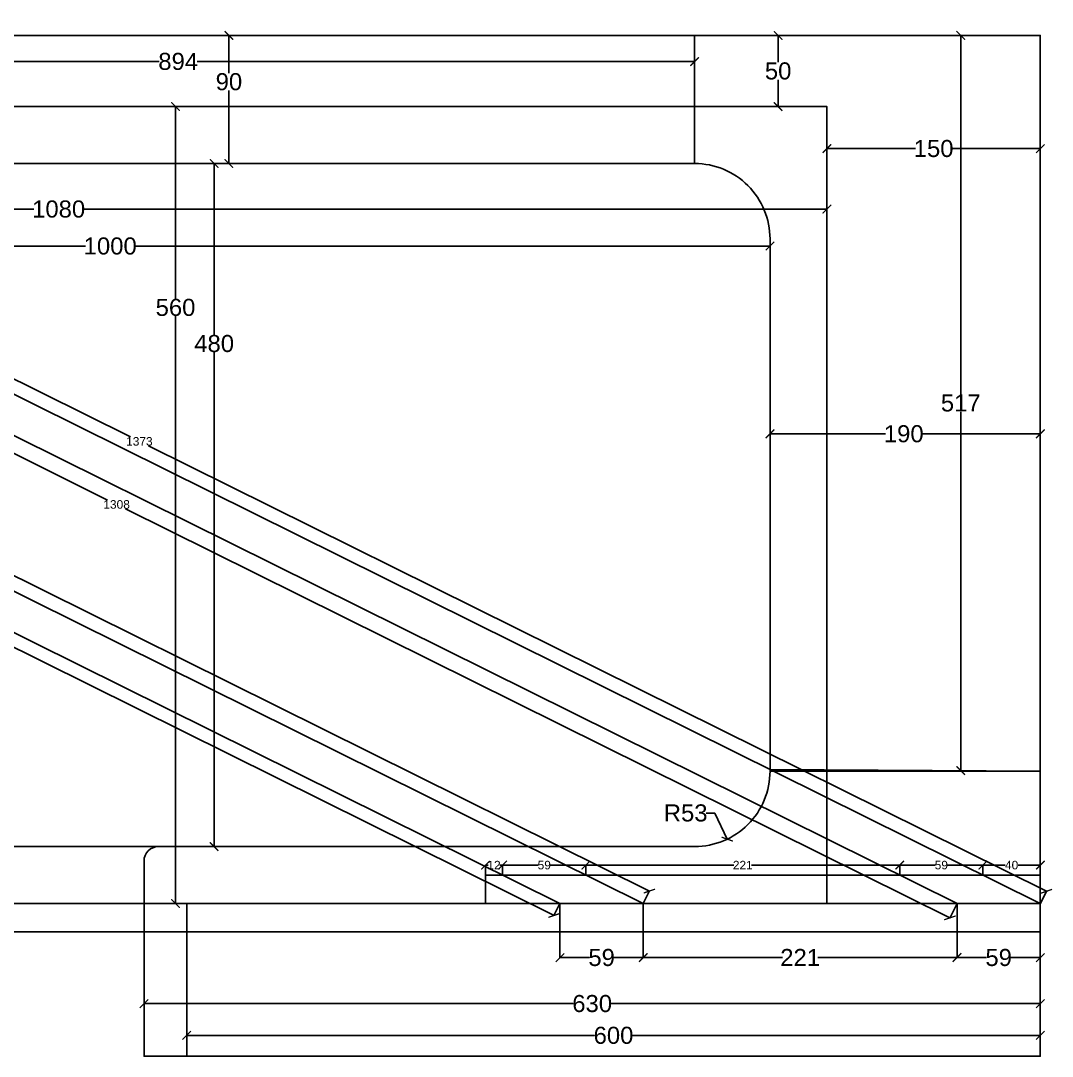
# Model space of a CAD drawing. Header units: inches. Extents: x -212 to 1238, y -87 to 640.
# Drawn here: x 513 to 1238, y -87 to 640 of the extents above; entities that cross this region are included whole.
import ezdxf

# ---------------------------------------------------------------- set-up
doc = ezdxf.new("R2010")
doc.units = ezdxf.units.IN
doc.header["$MEASUREMENT"] = 0
doc.styles.get("Standard").update_dxf_attribs({"font": 'Arial.ttf'})
doc.dimstyles.get("Standard").update_dxf_attribs({"dimtxt": 6, "dimasz": 0.18, "dimexe": 0.18, "dimexo": 0.0625, "dimgap": 0.09, "dimtad": 0, "dimtih": 1, "dimtoh": 1, "dimdec": 0, "dimzin": 0, "dimdsep": 46, "dimtxsty": 'Standard', "dimcen": 0.09, "dimadec": 0, "dimazin": 0, "dimtfac": 1, "dimtdec": 0, "dimtofl": 0, "dimtmove": 0, "dimatfit": 3, "dimfxl": 1, "dimtolj": 1, "dimtzin": 0, "dimarcsym": 0})

# ---------------------------------------------------------------- blocks, each defined once
blk = doc.blocks.new('_ArchTick')
at = {"color": 0, "linetype": 'ByBlock', "const_width": 0.15}
blk.add_lwpolyline([(-0.5, -0.5), (0.5, 0.5)], dxfattribs=at)
blk = doc.blocks.new('*D3')
at = {"color": 0, "lineweight": -2, "transparency": 16777216}
for p, q in [((1230, 19.94), (1230, -50.54)), ((600, -50.3), (600, -50.18)), ((600, -50.36), (901.57, -50.36)), ((1230, -50.36), (928.43, -50.36))]:
    blk.add_line(p, q, dxfattribs=at)
at = {"layer": 'Defpoints', "color": 0, "transparency": 16777216}
for p in [(1230, 20), (600, -50.36), (1230, -50.36)]:
    blk.add_point(p, dxfattribs=at)
at = {"color": 0, "lineweight": -2, "transparency": 16777216, "xscale": 6, "yscale": 6, "zscale": 6, "rotation": 180}
blk.add_blockref('_ArchTick', (600, -50.36), dxfattribs=at)
at = {"color": 0, "lineweight": -2, "transparency": 16777216, "xscale": 6, "yscale": 6, "zscale": 6}
blk.add_blockref('_ArchTick', (1230, -50.36), dxfattribs=at)
at = {"color": 0, "transparency": 16777216, "insert": (915, -50.36), "char_height": 12, "attachment_point": 5}
blk.add_mtext('\\A1;630', dxfattribs=at)
blk = doc.blocks.new('*D6')
at = {"color": 0, "lineweight": -2, "transparency": 16777216}
for p, q in [((1044.03, 630), (1045.9, 630)), ((1045.72, 630), (1045.72, 611.17)), ((1045.72, 580), (1045.72, 598.83)), ((1044.03, 580), (1045.9, 580))]:
    blk.add_line(p, q, dxfattribs=at)
at = {"layer": 'Defpoints', "color": 0, "transparency": 16777216}
for p in [(1043.96, 630), (1045.72, 630), (1043.96, 580)]:
    blk.add_point(p, dxfattribs=at)
at = {"color": 0, "lineweight": -2, "transparency": 16777216, "xscale": 6, "yscale": 6, "zscale": 6}
for p, rotation in [((1045.72, 630), 90), ((1045.72, 580), 270)]:
    blk.add_blockref('_ArchTick', p, dxfattribs=dict(at, rotation=rotation))
at = {"color": 0, "transparency": 16777216, "insert": (1045.72, 605), "char_height": 12, "attachment_point": 5}
blk.add_mtext('\\A1;50', dxfattribs=at)
blk = doc.blocks.new('*D7')
at = {"color": 0, "lineweight": -2, "transparency": 16777216}
for p, q in [((1080, 549.67), (1080, 550.66)), ((1080, 550.48), (1142.22, 550.48)), ((1230, 550.48), (1167.78, 550.48)), ((1230, 549.67), (1230, 550.66))]:
    blk.add_line(p, q, dxfattribs=at)
at = {"layer": 'Defpoints', "color": 0, "transparency": 16777216}
for p in [(1080, 549.6), (1230, 550.48), (1230, 549.6)]:
    blk.add_point(p, dxfattribs=at)
at = {"color": 0, "lineweight": -2, "transparency": 16777216, "xscale": 6, "yscale": 6, "zscale": 6, "rotation": 180}
blk.add_blockref('_ArchTick', (1080, 550.48), dxfattribs=at)
at = {"color": 0, "lineweight": -2, "transparency": 16777216, "xscale": 6, "yscale": 6, "zscale": 6}
blk.add_blockref('_ArchTick', (1230, 550.48), dxfattribs=at)
at = {"color": 0, "transparency": 16777216, "insert": (1155, 550.48), "char_height": 12, "attachment_point": 5}
blk.add_mtext('\\A1;150', dxfattribs=at)
blk = doc.blocks.new('*D10')
at = {"color": 0, "lineweight": -2, "transparency": 16777216}
for p, q in [((892.39, 19.94), (892.39, -18.18)), ((950.91, 19.94), (950.91, -18.18)), ((892.39, -18), (913.05, -18)), ((950.91, -18), (930.25, -18))]:
    blk.add_line(p, q, dxfattribs=at)
at = {"layer": 'Defpoints', "color": 0, "transparency": 16777216}
for p in [(892.39, 20), (950.91, 20), (950.91, -18)]:
    blk.add_point(p, dxfattribs=at)
at = {"color": 0, "lineweight": -2, "transparency": 16777216, "xscale": 6, "yscale": 6, "zscale": 6, "rotation": 180}
blk.add_blockref('_ArchTick', (892.39, -18), dxfattribs=at)
at = {"color": 0, "lineweight": -2, "transparency": 16777216, "xscale": 6, "yscale": 6, "zscale": 6}
blk.add_blockref('_ArchTick', (950.91, -18), dxfattribs=at)
at = {"color": 0, "transparency": 16777216, "insert": (921.65, -18), "char_height": 12, "attachment_point": 5}
blk.add_mtext('\\A1;59', dxfattribs=at)
blk = doc.blocks.new('*D11')
at = {"color": 0, "lineweight": -2, "transparency": 16777216}
for p, q in [((950.91, 19.94), (950.91, -18.1)), ((1171.48, 19.94), (1171.48, -18.1)), ((950.91, -17.92), (1048.83, -17.92)), ((1171.48, -17.92), (1073.56, -17.92))]:
    blk.add_line(p, q, dxfattribs=at)
at = {"layer": 'Defpoints', "color": 0, "transparency": 16777216}
for p in [(950.91, 20), (1171.48, 20), (1171.48, -17.92)]:
    blk.add_point(p, dxfattribs=at)
at = {"color": 0, "lineweight": -2, "transparency": 16777216, "xscale": 6, "yscale": 6, "zscale": 6, "rotation": 180}
blk.add_blockref('_ArchTick', (950.91, -17.92), dxfattribs=at)
at = {"color": 0, "lineweight": -2, "transparency": 16777216, "xscale": 6, "yscale": 6, "zscale": 6}
blk.add_blockref('_ArchTick', (1171.48, -17.92), dxfattribs=at)
at = {"color": 0, "transparency": 16777216, "insert": (1061.19, -17.92), "char_height": 12, "attachment_point": 5}
blk.add_mtext('\\A1;221', dxfattribs=at)
blk = doc.blocks.new('*D12')
at = {"color": 0, "lineweight": -2, "transparency": 16777216}
for p, q in [((1171.48, 19.94), (1171.48, -18.18)), ((1230, 19.94), (1230, -18.18)), ((1171.48, -18), (1192.14, -18)), ((1230, -18), (1209.34, -18))]:
    blk.add_line(p, q, dxfattribs=at)
at = {"layer": 'Defpoints', "color": 0, "transparency": 16777216}
for p in [(1171.48, 20), (1230, 20), (1230, -18)]:
    blk.add_point(p, dxfattribs=at)
at = {"color": 0, "lineweight": -2, "transparency": 16777216, "xscale": 6, "yscale": 6, "zscale": 6, "rotation": 180}
blk.add_blockref('_ArchTick', (1171.48, -18), dxfattribs=at)
at = {"color": 0, "lineweight": -2, "transparency": 16777216, "xscale": 6, "yscale": 6, "zscale": 6}
blk.add_blockref('_ArchTick', (1230, -18), dxfattribs=at)
at = {"color": 0, "transparency": 16777216, "insert": (1200.74, -18), "char_height": 12, "attachment_point": 5}
blk.add_mtext('\\A1;59', dxfattribs=at)
blk = doc.blocks.new('*D20')
at = {"color": 0, "lineweight": -2, "transparency": 16777216}
for p, q in [((1080, 579.94), (1080, 507.78)), ((0, 508.02), (0, 508.14)), ((0, 507.96), (522.56, 507.96)), ((1080, 507.96), (557.44, 507.96))]:
    blk.add_line(p, q, dxfattribs=at)
at = {"layer": 'Defpoints', "color": 0, "transparency": 16777216}
for p in [(1080, 580), (0, 507.96), (0, 507.96)]:
    blk.add_point(p, dxfattribs=at)
at = {"color": 0, "lineweight": -2, "transparency": 16777216, "xscale": 6, "yscale": 6, "zscale": 6, "rotation": 180}
blk.add_blockref('_ArchTick', (0, 507.96), dxfattribs=at)
at = {"color": 0, "lineweight": -2, "transparency": 16777216, "xscale": 6, "yscale": 6, "zscale": 6}
blk.add_blockref('_ArchTick', (1080, 507.96), dxfattribs=at)
at = {"color": 0, "transparency": 16777216, "insert": (540, 507.96), "char_height": 12, "attachment_point": 5}
blk.add_mtext('\\A1;1080', dxfattribs=at)
blk = doc.blocks.new('*D21')
at = {"color": 0, "lineweight": -2, "transparency": 16777216}
for p, q in [((40, 482.06), (40, 482.17)), ((40, 481.99), (558.8, 481.99)), ((1040, 481.99), (593.68, 481.99)), ((1040, 486.94), (1040, 481.81))]:
    blk.add_line(p, q, dxfattribs=at)
at = {"layer": 'Defpoints', "color": 0, "transparency": 16777216}
for p in [(40, 481.99), (40, 481.99), (1040, 487)]:
    blk.add_point(p, dxfattribs=at)
at = {"color": 0, "lineweight": -2, "transparency": 16777216, "xscale": 6, "yscale": 6, "zscale": 6, "rotation": 180}
blk.add_blockref('_ArchTick', (40, 481.99), dxfattribs=at)
at = {"color": 0, "lineweight": -2, "transparency": 16777216, "xscale": 6, "yscale": 6, "zscale": 6}
blk.add_blockref('_ArchTick', (1040, 481.99), dxfattribs=at)
at = {"color": 0, "transparency": 16777216, "insert": (576.24, 481.99), "char_height": 12, "attachment_point": 5}
blk.add_mtext('\\A1;1000', dxfattribs=at)
blk = doc.blocks.new('*D22')
at = {"color": 0, "lineweight": -2, "transparency": 16777216}
for p, q in [((622.09, 580), (621.97, 580)), ((622.15, 580), (622.15, 444.99)), ((622.15, 20), (622.15, 432.65)), ((622.09, 20), (621.97, 20))]:
    blk.add_line(p, q, dxfattribs=at)
at = {"layer": 'Defpoints', "color": 0, "transparency": 16777216}
for p in [(622.15, 580), (622.15, 20), (622.15, 20)]:
    blk.add_point(p, dxfattribs=at)
at = {"color": 0, "lineweight": -2, "transparency": 16777216, "xscale": 6, "yscale": 6, "zscale": 6}
for p, rotation in [((622.15, 580), 90), ((622.15, 20), 270)]:
    blk.add_blockref('_ArchTick', p, dxfattribs=dict(at, rotation=rotation))
at = {"color": 0, "transparency": 16777216, "insert": (622.15, 438.82), "char_height": 12, "attachment_point": 5}
blk.add_mtext('\\A1;560', dxfattribs=at)
blk = doc.blocks.new('*D23')
at = {"color": 0, "lineweight": -2, "transparency": 16777216}
for p, q in [((654.11, 540), (649.12, 540)), ((649.3, 540), (649.3, 419.61)), ((649.3, 60), (649.3, 407.27)), ((654.11, 60), (649.12, 60))]:
    blk.add_line(p, q, dxfattribs=at)
at = {"layer": 'Defpoints', "color": 0, "transparency": 16777216}
for p in [(649.3, 540), (654.17, 540), (654.17, 60)]:
    blk.add_point(p, dxfattribs=at)
at = {"color": 0, "lineweight": -2, "transparency": 16777216, "xscale": 6, "yscale": 6, "zscale": 6}
for p, rotation in [((649.3, 540), 90), ((649.3, 60), 270)]:
    blk.add_blockref('_ArchTick', p, dxfattribs=dict(at, rotation=rotation))
at = {"color": 0, "transparency": 16777216, "insert": (649.3, 413.44), "char_height": 12, "attachment_point": 5}
blk.add_mtext('\\A1;480', dxfattribs=at)
blk = doc.blocks.new('*D24')
at = {"color": 0, "lineweight": -2, "transparency": 16777216}
for p, q in [((995.13, 83.58), (1001.13, 83.58)), ((1001.13, 83.58), (1009.95, 65.23))]:
    blk.add_line(p, q, dxfattribs=at)
at = {"layer": 'Defpoints', "color": 0, "transparency": 16777216}
for p in [(987, 113), (1009.95, 65.23)]:
    blk.add_point(p, dxfattribs=at)
at = {"color": 0, "lineweight": -2, "transparency": 16777216, "xscale": 6, "yscale": 6, "zscale": 6, "rotation": 295.6647509220802}
blk.add_blockref('_ArchTick', (1009.95, 65.23), dxfattribs=at)
at = {"color": 0, "transparency": 16777216, "insert": (980.72, 83.58), "char_height": 12, "attachment_point": 5}
blk.add_mtext('\\A1;R53', dxfattribs=at)
blk = doc.blocks.new('*D25')
at = {"color": 0, "lineweight": -2, "transparency": 16777216}
for p, q in [((1040, 350.09), (1040, 350.21)), ((1040, 350.03), (1121.23, 350.03)), ((1230, 350.03), (1146.78, 350.03)), ((1230, 350.86), (1230, 349.85))]:
    blk.add_line(p, q, dxfattribs=at)
at = {"layer": 'Defpoints', "color": 0, "transparency": 16777216}
for p in [(1040, 350.03), (1230, 350.92), (1230, 350.03)]:
    blk.add_point(p, dxfattribs=at)
at = {"color": 0, "lineweight": -2, "transparency": 16777216, "xscale": 6, "yscale": 6, "zscale": 6, "rotation": 180}
blk.add_blockref('_ArchTick', (1040, 350.03), dxfattribs=at)
at = {"color": 0, "lineweight": -2, "transparency": 16777216, "xscale": 6, "yscale": 6, "zscale": 6}
blk.add_blockref('_ArchTick', (1230, 350.03), dxfattribs=at)
at = {"color": 0, "transparency": 16777216, "insert": (1134.01, 350.03), "char_height": 12, "attachment_point": 5}
blk.add_mtext('\\A1;190', dxfattribs=at)
blk = doc.blocks.new('*D26')
at = {"color": 0, "lineweight": -2, "transparency": 16777216}
for p, q in [((659.64, 630), (659.52, 630)), ((659.7, 630), (659.7, 603.6)), ((659.7, 540), (659.7, 591.26)), ((659.64, 540), (659.52, 540))]:
    blk.add_line(p, q, dxfattribs=at)
at = {"layer": 'Defpoints', "color": 0, "transparency": 16777216}
for p in [(659.7, 630), (659.7, 630), (659.7, 540)]:
    blk.add_point(p, dxfattribs=at)
at = {"color": 0, "lineweight": -2, "transparency": 16777216, "xscale": 6, "yscale": 6, "zscale": 6}
for p, rotation in [((659.7, 630), 90), ((659.7, 540), 270)]:
    blk.add_blockref('_ArchTick', p, dxfattribs=dict(at, rotation=rotation))
at = {"color": 0, "transparency": 16777216, "insert": (659.7, 597.43), "char_height": 12, "attachment_point": 5}
blk.add_mtext('\\A1;90', dxfattribs=at)
blk = doc.blocks.new('*D27')
at = {"color": 0, "lineweight": -2, "transparency": 16777216}
for p, q in [((1174.08, 630), (1174.08, 377.85)), ((1174.13, 630), (1174.26, 630)), ((1174.08, 113.36), (1174.08, 365.51)), ((1174.13, 113.36), (1174.26, 113.36))]:
    blk.add_line(p, q, dxfattribs=at)
at = {"layer": 'Defpoints', "color": 0, "transparency": 16777216}
for p in [(1174.07, 630), (1174.08, 630), (1174.07, 113.36)]:
    blk.add_point(p, dxfattribs=at)
at = {"color": 0, "lineweight": -2, "transparency": 16777216, "xscale": 6, "yscale": 6, "zscale": 6}
for p, rotation in [((1174.08, 630), 90), ((1174.08, 113.36), 270)]:
    blk.add_blockref('_ArchTick', p, dxfattribs=dict(at, rotation=rotation))
at = {"color": 0, "transparency": 16777216, "insert": (1174.08, 371.68), "char_height": 12, "attachment_point": 5}
blk.add_mtext('\\A1;517', dxfattribs=at)
blk = doc.blocks.new('*D28')
at = {"color": 0, "lineweight": -2, "transparency": 16777216}
for p, q in [((93, 611.75), (93, 611.87)), ((93, 611.69), (610.77, 611.69)), ((987, 611.69), (637.3, 611.69)), ((987, 611.75), (987, 611.87))]:
    blk.add_line(p, q, dxfattribs=at)
at = {"layer": 'Defpoints', "color": 0, "transparency": 16777216}
for p in [(93, 611.69), (987, 611.69), (987, 611.69)]:
    blk.add_point(p, dxfattribs=at)
at = {"color": 0, "lineweight": -2, "transparency": 16777216, "xscale": 6, "yscale": 6, "zscale": 6, "rotation": 180}
blk.add_blockref('_ArchTick', (93, 611.69), dxfattribs=at)
at = {"color": 0, "lineweight": -2, "transparency": 16777216, "xscale": 6, "yscale": 6, "zscale": 6}
blk.add_blockref('_ArchTick', (987, 611.69), dxfattribs=at)
at = {"color": 0, "transparency": 16777216, "insert": (624.04, 611.69), "char_height": 12, "attachment_point": 5}
blk.add_mtext('\\A1;894', dxfattribs=at)
blk = doc.blocks.new('*D29')
at = {"color": 0, "lineweight": -2, "transparency": 16777216}
for p, q in [((630, -73.52), (630, -72.5)), ((630, -72.68), (916.57, -72.68)), ((1230, -72.68), (943.43, -72.68)), ((1230, -73.52), (1230, -72.5))]:
    blk.add_line(p, q, dxfattribs=at)
at = {"layer": 'Defpoints', "color": 0, "transparency": 16777216}
for p in [(1230, -72.68), (630, -73.59), (1230, -73.59)]:
    blk.add_point(p, dxfattribs=at)
at = {"color": 0, "lineweight": -2, "transparency": 16777216, "xscale": 6, "yscale": 6, "zscale": 6, "rotation": 180}
blk.add_blockref('_ArchTick', (630, -72.68), dxfattribs=at)
at = {"color": 0, "lineweight": -2, "transparency": 16777216, "xscale": 6, "yscale": 6, "zscale": 6}
blk.add_blockref('_ArchTick', (1230, -72.68), dxfattribs=at)
at = {"color": 0, "transparency": 16777216, "insert": (930, -72.68), "char_height": 12, "attachment_point": 5}
blk.add_mtext('\\A1;600', dxfattribs=at)
blk = doc.blocks.new('*D37')
at = {"color": 0, "lineweight": -2, "transparency": 16777216}
for p, q in [((1189.67, 40.06), (1189.67, 47.16)), ((1189.67, 46.98), (1205.33, 46.98)), ((1230, 46.98), (1214.35, 46.98)), ((1230, 40.06), (1230, 47.16))]:
    blk.add_line(p, q, dxfattribs=at)
at = {"layer": 'Defpoints', "color": 0, "transparency": 16777216}
for p in [(1189.67, 46.98), (1189.67, 40), (1230, 40)]:
    blk.add_point(p, dxfattribs=at)
at = {"color": 0, "lineweight": -2, "transparency": 16777216, "xscale": 6, "yscale": 6, "zscale": 6, "rotation": 180}
blk.add_blockref('_ArchTick', (1189.67, 46.98), dxfattribs=at)
at = {"color": 0, "lineweight": -2, "transparency": 16777216, "xscale": 6, "yscale": 6, "zscale": 6}
blk.add_blockref('_ArchTick', (1230, 46.98), dxfattribs=at)
at = {"color": 0, "transparency": 16777216, "insert": (1209.84, 46.98), "char_height": 6, "attachment_point": 5}
blk.add_mtext('\\A1;40', dxfattribs=at)
blk = doc.blocks.new('*D38')
at = {"color": 0, "lineweight": -2, "transparency": 16777216}
for p, q in [((1131.15, 40.06), (1131.15, 47.16)), ((1131.15, 46.98), (1156.07, 46.98)), ((1189.67, 46.98), (1164.76, 46.98)), ((1189.67, 40.06), (1189.67, 47.16))]:
    blk.add_line(p, q, dxfattribs=at)
at = {"layer": 'Defpoints', "color": 0, "transparency": 16777216}
for p in [(1131.15, 46.98), (1131.15, 40), (1189.67, 40)]:
    blk.add_point(p, dxfattribs=at)
at = {"color": 0, "lineweight": -2, "transparency": 16777216, "xscale": 6, "yscale": 6, "zscale": 6, "rotation": 180}
blk.add_blockref('_ArchTick', (1131.15, 46.98), dxfattribs=at)
at = {"color": 0, "lineweight": -2, "transparency": 16777216, "xscale": 6, "yscale": 6, "zscale": 6}
blk.add_blockref('_ArchTick', (1189.67, 46.98), dxfattribs=at)
at = {"color": 0, "transparency": 16777216, "insert": (1160.41, 46.98), "char_height": 6, "attachment_point": 5}
blk.add_mtext('\\A1;59', dxfattribs=at)
blk = doc.blocks.new('*D39')
at = {"color": 0, "lineweight": -2, "transparency": 16777216}
for p, q in [((910.58, 40.06), (910.58, 47.16)), ((910.58, 46.98), (1014.64, 46.98)), ((1131.15, 46.98), (1027.1, 46.98)), ((1131.15, 40.06), (1131.15, 47.16))]:
    blk.add_line(p, q, dxfattribs=at)
at = {"layer": 'Defpoints', "color": 0, "transparency": 16777216}
for p in [(910.58, 46.98), (910.58, 40), (1131.15, 40)]:
    blk.add_point(p, dxfattribs=at)
at = {"color": 0, "lineweight": -2, "transparency": 16777216, "xscale": 6, "yscale": 6, "zscale": 6, "rotation": 180}
blk.add_blockref('_ArchTick', (910.58, 46.98), dxfattribs=at)
at = {"color": 0, "lineweight": -2, "transparency": 16777216, "xscale": 6, "yscale": 6, "zscale": 6}
blk.add_blockref('_ArchTick', (1131.15, 46.98), dxfattribs=at)
at = {"color": 0, "transparency": 16777216, "insert": (1020.87, 46.98), "char_height": 6, "attachment_point": 5}
blk.add_mtext('\\A1;221', dxfattribs=at)
blk = doc.blocks.new('*D40')
at = {"color": 0, "lineweight": -2, "transparency": 16777216}
for p, q in [((852.06, 40.06), (852.06, 47.16)), ((852.06, 46.98), (876.97, 46.98)), ((910.58, 46.98), (885.67, 46.98)), ((910.58, 40.06), (910.58, 47.16))]:
    blk.add_line(p, q, dxfattribs=at)
at = {"layer": 'Defpoints', "color": 0, "transparency": 16777216}
for p in [(852.06, 46.98), (852.06, 40), (910.58, 40)]:
    blk.add_point(p, dxfattribs=at)
at = {"color": 0, "lineweight": -2, "transparency": 16777216, "xscale": 6, "yscale": 6, "zscale": 6, "rotation": 180}
blk.add_blockref('_ArchTick', (852.06, 46.98), dxfattribs=at)
at = {"color": 0, "lineweight": -2, "transparency": 16777216, "xscale": 6, "yscale": 6, "zscale": 6}
blk.add_blockref('_ArchTick', (910.58, 46.98), dxfattribs=at)
at = {"color": 0, "transparency": 16777216, "insert": (881.32, 46.98), "char_height": 6, "attachment_point": 5}
blk.add_mtext('\\A1;59', dxfattribs=at)
blk = doc.blocks.new('*D41')
at = {"color": 0, "lineweight": -2, "transparency": 16777216}
for p, q in [((840, 40.06), (840, 47.16)), ((840, 46.98), (841.97, 46.98)), ((852.06, 46.98), (850.09, 46.98)), ((852.06, 40.06), (852.06, 47.16))]:
    blk.add_line(p, q, dxfattribs=at)
at = {"layer": 'Defpoints', "color": 0, "transparency": 16777216}
for p in [(840, 46.98), (840, 40), (852.06, 40)]:
    blk.add_point(p, dxfattribs=at)
at = {"color": 0, "lineweight": -2, "transparency": 16777216, "xscale": 6, "yscale": 6, "zscale": 6, "rotation": 180}
blk.add_blockref('_ArchTick', (840, 46.98), dxfattribs=at)
at = {"color": 0, "lineweight": -2, "transparency": 16777216, "xscale": 6, "yscale": 6, "zscale": 6}
blk.add_blockref('_ArchTick', (852.06, 46.98), dxfattribs=at)
at = {"color": 0, "transparency": 16777216, "insert": (846.03, 46.98), "char_height": 6, "attachment_point": 5}
blk.add_mtext('\\A1;12', dxfattribs=at)
blk = doc.blocks.new('*D42')
at = {"color": 0, "lineweight": -2, "transparency": 16777216}
for p, q in [((0.03, 630.06), (4.33, 638.73)), ((4.25, 638.57), (590.43, 347.86)), ((1234.25, 28.57), (603.06, 341.6)), ((1230.03, 20.06), (1234.33, 28.73))]:
    blk.add_line(p, q, dxfattribs=at)
at = {"layer": 'Defpoints', "color": 0, "transparency": 16777216}
for p in [(0, 630), (1234.25, 28.57), (1230, 20)]:
    blk.add_point(p, dxfattribs=at)
at = {"color": 0, "lineweight": -2, "transparency": 16777216, "xscale": 6, "yscale": 6, "zscale": 6}
for p, rotation in [((4.25, 638.57), 153.6215793664876), ((1234.25, 28.57), 333.6215793664876)]:
    blk.add_blockref('_ArchTick', p, dxfattribs=dict(at, rotation=rotation))
at = {"color": 0, "transparency": 16777216, "insert": (596.75, 344.73), "char_height": 6, "attachment_point": 5}
blk.add_mtext('\\A1;1373', dxfattribs=at)
blk = doc.blocks.new('*D43')
at = {"color": 0, "lineweight": -2, "transparency": 16777216}
for p, q in [((-0.03, 600.92), (-5.08, 590.73)), ((-5, 590.89), (574.43, 303.53)), ((1166.48, 9.91), (587.05, 297.27)), ((1171.45, 19.94), (1166.4, 9.75))]:
    blk.add_line(p, q, dxfattribs=at)
at = {"layer": 'Defpoints', "color": 0, "transparency": 16777216}
for p in [(0, 600.98), (-5, 590.89), (1171.48, 20)]:
    blk.add_point(p, dxfattribs=at)
at = {"color": 0, "lineweight": -2, "transparency": 16777216, "xscale": 6, "yscale": 6, "zscale": 6}
for p, rotation in [((-5, 590.89), 153.6215793664876), ((1166.48, 9.91), 333.6215793664876)]:
    blk.add_blockref('_ArchTick', p, dxfattribs=dict(at, rotation=rotation))
at = {"color": 0, "transparency": 16777216, "insert": (580.74, 300.4), "char_height": 6, "attachment_point": 5}
blk.add_mtext('\\A1;1308', dxfattribs=at)
blk = doc.blocks.new('*D44')
at = {"color": 0, "lineweight": -2, "transparency": 16777216}
for p, q in [((0.03, 491.64), (4.41, 500.49)), ((4.33, 500.33), (473.47, 267.66)), ((955.24, 28.74), (486.1, 261.4)), ((950.94, 20.06), (955.32, 28.9))]:
    blk.add_line(p, q, dxfattribs=at)
at = {"layer": 'Defpoints', "color": 0, "transparency": 16777216}
for p in [(0, 491.59), (955.24, 28.74), (950.91, 20)]:
    blk.add_point(p, dxfattribs=at)
at = {"color": 0, "lineweight": -2, "transparency": 16777216, "xscale": 6, "yscale": 6, "zscale": 6}
for p, rotation in [((4.33, 500.33), 153.6215793664876), ((955.24, 28.74), 333.6215793664876)]:
    blk.add_blockref('_ArchTick', p, dxfattribs=dict(at, rotation=rotation))
at = {"color": 0, "transparency": 16777216, "insert": (479.79, 264.53), "char_height": 6, "attachment_point": 5}
blk.add_mtext('\\A1;1061', dxfattribs=at)
blk = doc.blocks.new('*D45')
at = {"color": 0, "lineweight": -2, "transparency": 16777216}
for p, q in [((-0.03, 462.51), (-4.23, 454.03)), ((-4.15, 454.2), (435.73, 236.04)), ((888.24, 11.63), (448.36, 229.78)), ((892.36, 19.94), (888.16, 11.47))]:
    blk.add_line(p, q, dxfattribs=at)
at = {"layer": 'Defpoints', "color": 0, "transparency": 16777216}
for p in [(0, 462.57), (-4.15, 454.2), (892.39, 20)]:
    blk.add_point(p, dxfattribs=at)
at = {"color": 0, "lineweight": -2, "transparency": 16777216, "xscale": 6, "yscale": 6, "zscale": 6}
for p, rotation in [((-4.15, 454.2), 153.6215793664876), ((888.24, 11.63), 333.6215793664876)]:
    blk.add_blockref('_ArchTick', p, dxfattribs=dict(at, rotation=rotation))
at = {"color": 0, "transparency": 16777216, "insert": (442.04, 232.91), "char_height": 6, "attachment_point": 5}
blk.add_mtext('\\A1;996', dxfattribs=at)

msp = doc.modelspace()

# ---------------------------------------------------------------- linework, layer by layer
msp.add_lwpolyline([(0, 0), (1230, 0), (1230, 630), (0, 630)], close=True)
at = {"color": 1}
for points in [[(0, 630), (1230, 20), (1171.48, 20), (0, 600.98)], [(0, 491.59), (950.91, 20), (892.39, 20), (0, 462.57)]]:
    msp.add_lwpolyline(points, close=True, dxfattribs=at)
at = {"color": 3}
msp.add_lwpolyline([(987, 540), (93, 540), (93, 630), (987, 630)], close=True, dxfattribs=at)
for points in [[(1230, 113), (1040, 114.23), (1040, 487, 0.414214), (987, 540), (987, 630), (1230, 630)], [(1230, 60), (1230, -87.36), (600, -87.36), (600, 50, -0.414214), (610, 60), (987, 60, 0.414214), (1040, 113), (1230, 113)]]:
    msp.add_lwpolyline(points, format="xyb", close=True, dxfattribs=at)
at = {"color": 2}
msp.add_lwpolyline([(0, 20), (1080, 20), (1080, 580), (0, 580)], close=True, dxfattribs=at)
msp.add_lwpolyline([(93, 60), (987, 60, 0.414214), (1040, 113), (1040, 487, 0.414214), (987, 540), (93, 540, 0.414214), (40, 487), (40, 113, 0.414214)], format="xyb", close=True, dxfattribs=at)
at = {"color": 4}
msp.add_lwpolyline([(1230, 20), (1230, 40), (840, 40), (840, 20)], close=True, dxfattribs=at)
at = {"color": 5}
msp.add_lwpolyline([(1230, -87.36), (1230, 20), (630, 20), (630, -87.36)], close=True, dxfattribs=at)

# ---------------------------------------------------------------- dimensions: what is measured, and where the dimension line sits
for base, p1, p2, angle, override, picture, middle, dimtype in [((1234.25, 28.57), (0, 630), (1230, 20), 333.62158, {"dimasz": 6, "dimblk": 'ArchTick', "dimblk1": 'ArchTick', "dimblk2": 'ArchTick', "dimcen": 0.1, "dimldrblk": 'ArchTick'}, '*D42', (596.75, 344.73), 161), ((659.7, 630), (659.7, 540), (659.7, 630), 90, {"dimtxt": 12, "dimasz": 6, "dimblk": 'ArchTick', "dimblk1": 'ArchTick', "dimblk2": 'ArchTick', "dimcen": 0.1, "dimldrblk": 'ArchTick'}, '*D26', (659.7, 597.43), 160), ((622.15, 20), (622.15, 580), (622.15, 20), 90, {"dimtxt": 12, "dimasz": 6, "dimblk": 'ArchTick', "dimblk1": 'ArchTick', "dimblk2": 'ArchTick', "dimcen": 0.1, "dimldrblk": 'ArchTick'}, '*D22', (622.15, 438.82), 160), ((649.3, 540), (654.17, 60), (654.17, 540), 90, {"dimtxt": 12, "dimasz": 6, "dimblk": 'ArchTick', "dimblk1": 'ArchTick', "dimblk2": 'ArchTick', "dimcen": 0.1, "dimldrblk": 'ArchTick'}, '*D23', (649.3, 413.44), 160)]:
    dim = msp.add_linear_dim(base=base, p1=p1, p2=p2, angle=angle, dimstyle='Standard', override=override)
    dim.commit()
    dim.dimension.update_dxf_attribs({"geometry": picture, "text_midpoint": middle, "dimtype": dimtype})
for base, p1, p2, picture, middle in [((1045.72, 630), (1043.96, 580), (1043.96, 630), '*D6', (1045.72, 605)), ((1174.08, 630), (1174.07, 113.36), (1174.07, 630), '*D27', (1174.08, 371.68))]:
    dim = msp.add_linear_dim(base=base, p1=p1, p2=p2, angle=90, dimstyle='Standard', override={"dimtxt": 12, "dimasz": 6, "dimblk": 'ArchTick', "dimblk1": 'ArchTick', "dimblk2": 'ArchTick', "dimcen": 0.1, "dimldrblk": 'ArchTick'})
    dim.commit()
    dim.dimension.update_dxf_attribs({"geometry": picture, "text_midpoint": middle})
for base, p1, p2, picture, middle in [((987, 611.69), (93, 611.69), (987, 611.69), '*D28', (624.04, 611.69)), ((0, 507.96), (1080, 580), (0, 507.96), '*D20', (540, 507.96)), ((40, 481.99), (1040, 487), (40, 481.99), '*D21', (576.24, 481.99)), ((1230, 350.03), (1040, 350.03), (1230, 350.92), '*D25', (1134.01, 350.03)), ((1230, -50.36), (600, -50.36), (1230, 20), '*D3', (915, -50.36)), ((950.91, -18), (892.39, 20), (950.91, 20), '*D10', (921.65, -18)), ((1171.48, -17.92), (950.91, 20), (1171.48, 20), '*D11', (1061.19, -17.92)), ((1230, -18), (1171.48, 20), (1230, 20), '*D12', (1200.74, -18))]:
    dim = msp.add_linear_dim(base=base, p1=p1, p2=p2, dimstyle='Standard', override={"dimtxt": 12, "dimasz": 6, "dimblk": 'ArchTick', "dimblk1": 'ArchTick', "dimblk2": 'ArchTick', "dimcen": 0.1, "dimldrblk": 'ArchTick'})
    dim.commit()
    dim.dimension.update_dxf_attribs({"geometry": picture, "text_midpoint": middle, "dimtype": 160})
for p1, p2, distance, picture, middle in [((1171.48, 20), (0, 600.98), 11.26, '*D43', (580.74, 300.4)), ((0, 491.59), (950.91, 20), 9.75, '*D44', (479.79, 264.53)), ((892.39, 20), (0, 462.57), 9.34, '*D45', (442.04, 232.91))]:
    dim = msp.add_aligned_dim(p1=p1, p2=p2, distance=distance, dimstyle='Standard', override={"dimasz": 6, "dimblk": 'ArchTick', "dimblk1": 'ArchTick', "dimblk2": 'ArchTick', "dimcen": 0.1, "dimldrblk": 'ArchTick'})
    dim.commit()
    dim.dimension.update_dxf_attribs({"geometry": picture, "text_midpoint": middle})
for base, p1, p2, override, picture, middle in [((1230, 550.48), (1080, 549.6), (1230, 549.6), {"dimtxt": 12, "dimasz": 6, "dimblk": 'ArchTick', "dimblk1": 'ArchTick', "dimblk2": 'ArchTick', "dimcen": 0.1, "dimldrblk": 'ArchTick'}, '*D7', (1155, 550.48)), ((840, 46.98), (852.06, 40), (840, 40), {"dimasz": 6, "dimblk": 'ArchTick', "dimblk1": 'ArchTick', "dimblk2": 'ArchTick', "dimcen": 0.1, "dimldrblk": 'ArchTick'}, '*D41', (846.03, 46.98)), ((852.06, 46.98), (910.58, 40), (852.06, 40), {"dimasz": 6, "dimblk": 'ArchTick', "dimblk1": 'ArchTick', "dimblk2": 'ArchTick', "dimcen": 0.1, "dimldrblk": 'ArchTick'}, '*D40', (881.32, 46.98)), ((910.58, 46.98), (1131.15, 40), (910.58, 40), {"dimasz": 6, "dimblk": 'ArchTick', "dimblk1": 'ArchTick', "dimblk2": 'ArchTick', "dimcen": 0.1, "dimldrblk": 'ArchTick'}, '*D39', (1020.87, 46.98)), ((1131.15, 46.98), (1189.67, 40), (1131.15, 40), {"dimasz": 6, "dimblk": 'ArchTick', "dimblk1": 'ArchTick', "dimblk2": 'ArchTick', "dimcen": 0.1, "dimldrblk": 'ArchTick'}, '*D38', (1160.41, 46.98)), ((1189.67, 46.98), (1230, 40), (1189.67, 40), {"dimasz": 6, "dimblk": 'ArchTick', "dimblk1": 'ArchTick', "dimblk2": 'ArchTick', "dimcen": 0.1, "dimldrblk": 'ArchTick'}, '*D37', (1209.84, 46.98)), ((1230, -72.68), (630, -73.59), (1230, -73.59), {"dimtxt": 12, "dimasz": 6, "dimblk": 'ArchTick', "dimblk1": 'ArchTick', "dimblk2": 'ArchTick', "dimcen": 0.1, "dimldrblk": 'ArchTick'}, '*D29', (930, -72.68))]:
    dim = msp.add_linear_dim(base=base, p1=p1, p2=p2, dimstyle='Standard', override=override)
    dim.commit()
    dim.dimension.update_dxf_attribs({"geometry": picture, "text_midpoint": middle})
dim = msp.add_radius_dim(center=(987, 113), mpoint=(1009.95, 65.23), dimstyle='Standard', override={"dimtxt": 12, "dimasz": 6, "dimblk": 'ArchTick', "dimblk1": 'ArchTick', "dimblk2": 'ArchTick', "dimcen": 0.1, "dimldrblk": 'ArchTick'})
dim.commit()
dim.dimension.update_dxf_attribs({"geometry": '*D24', "text_midpoint": (980.72, 83.58), "dimtype": 164})

doc.saveas('drawing.dxf')
